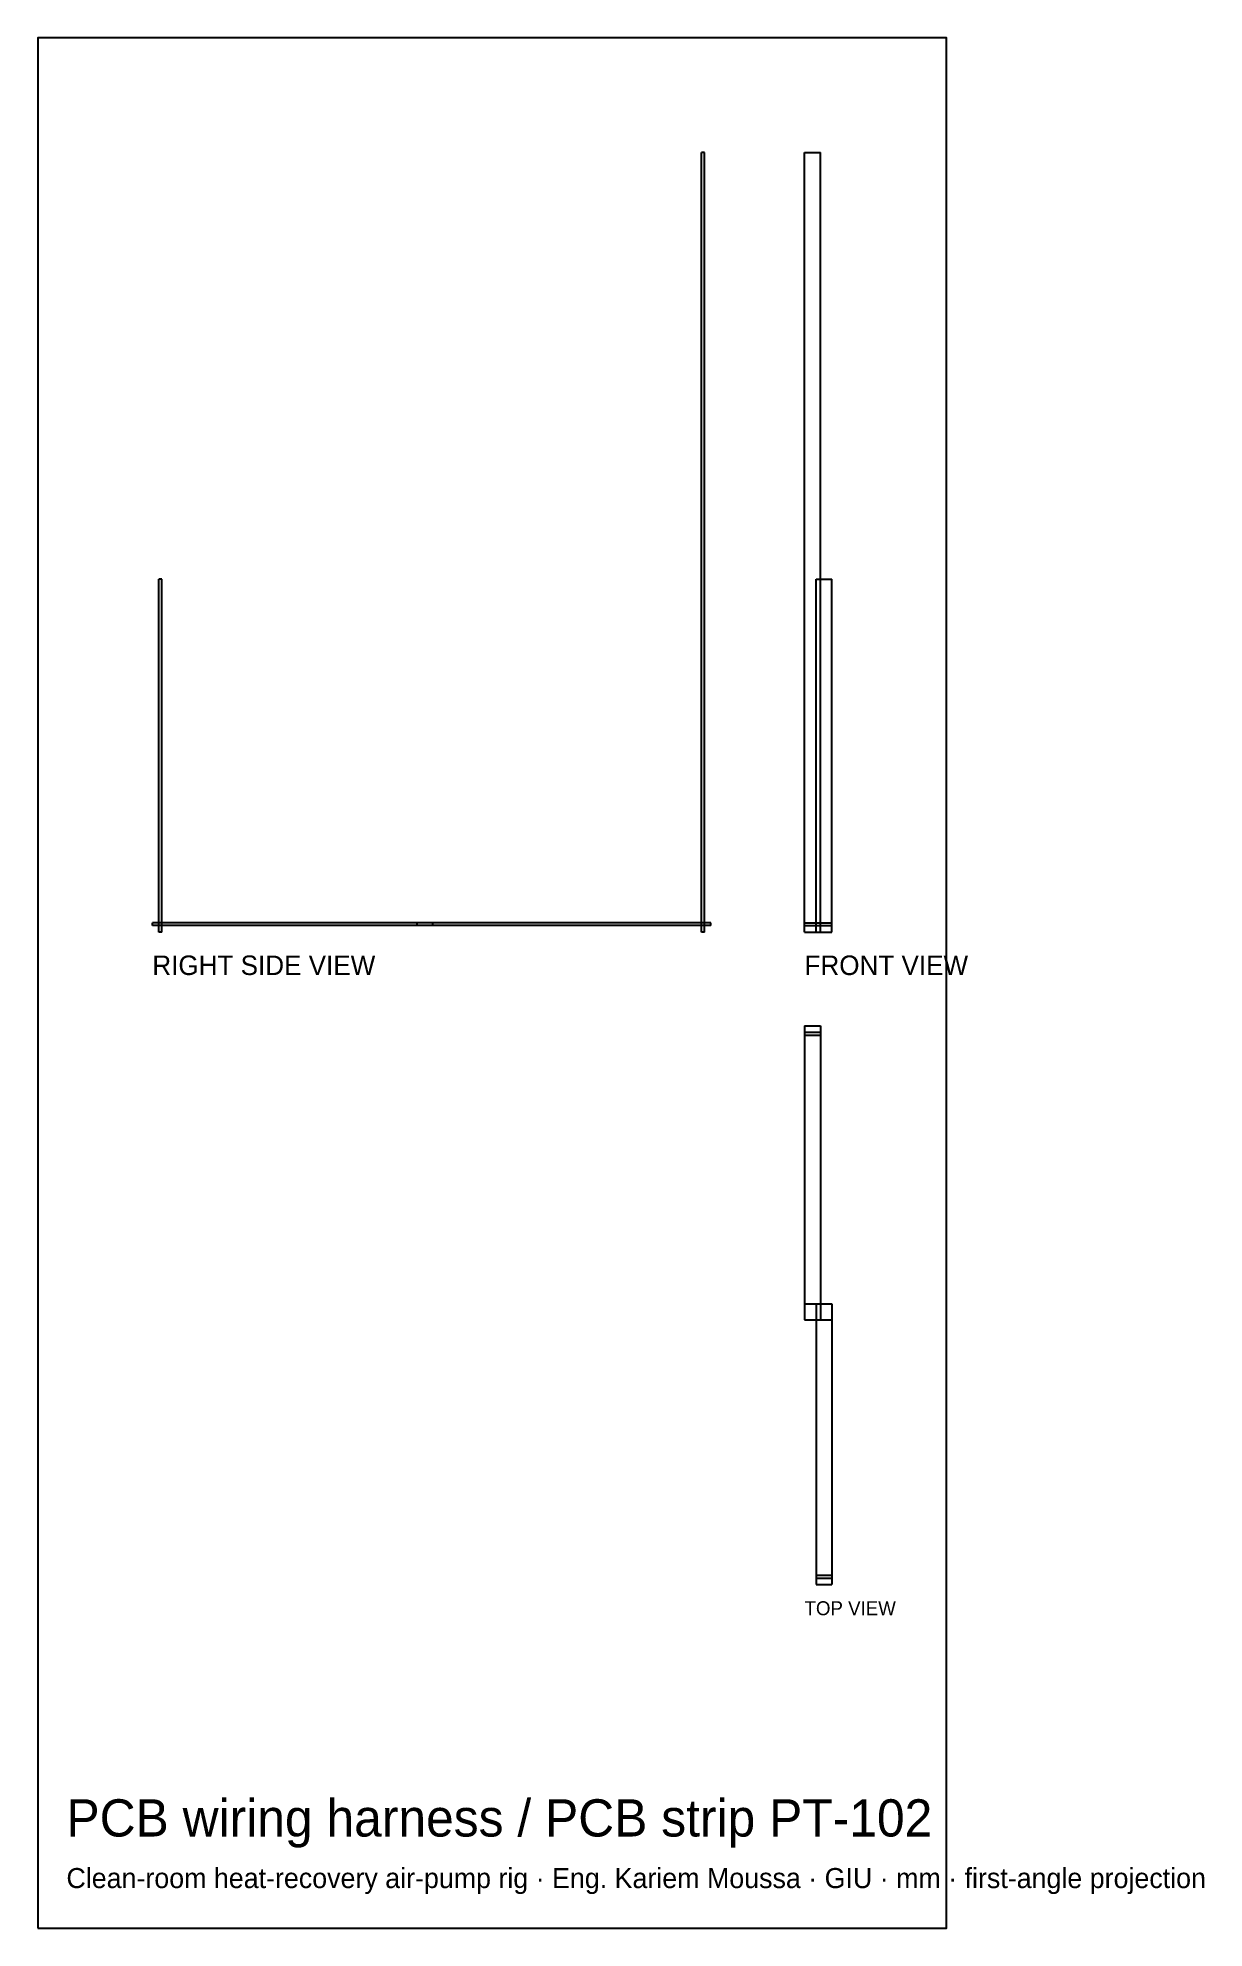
# Model space of a CAD drawing. Header units: millimetres. Extents: x -443 to -38, y -339 to 316.
import ezdxf

# ---------------------------------------------------------------- set-up
doc = ezdxf.new("R2010")
doc.units = ezdxf.units.MM
for name, color, linetype in [('BORDER', 7, 'Continuous'), ('HIDDEN', 8, 'Continuous'), ('TEXT', 5, 'Continuous'), ('VISIBLE', 7, 'Continuous')]:
    doc.layers.add(name, color=color, linetype=linetype)

msp = doc.modelspace()

# ---------------------------------------------------------------- linework, layer by layer
at = {"layer": 'BORDER'}
msp.add_lwpolyline([(-442.8048, -339.2944), (-127.5052, -339.2944), (-127.5052, 316.4948), (-442.8048, 316.4948)], close=True, dxfattribs=at)
at = {"layer": 'HIDDEN'}
for points in [[(-211.46, 276.75), (-212.46, 276.75)], [(-212.46, 6.25), (-212.46, 276.75)], [(-211.46, 6.25), (-211.46, 276.75)], [(-176.75, 276.75), (-171.25, 276.75)], [(-176.75, 6.25), (-176.75, 276.75)], [(-171.25, 6.25), (-171.25, 276.75)], [(-399.81, 128.75), (-400.81, 128.75)], [(-400.81, 6.25), (-400.81, 128.75)], [(-399.81, 6.25), (-399.81, 128.75)], [(-172.75, 128.75), (-167.25, 128.75)], [(-172.75, 6.25), (-172.75, 128.75)], [(-171.25, 6.25), (-171.25, 128.75)], [(-167.25, 6.25), (-167.25, 128.75)], [(-305.71, 9.5), (-403.06, 9.5)], [(-403.06, 8.5), (-403.06, 9.5)], [(-305.71, 8.5), (-403.06, 8.5)], [(-305.71, 9.5), (-311.21, 9.5)], [(-311.21, 8.5), (-311.21, 9.5)], [(-209.21, 9.5), (-311.21, 9.5)], [(-311.21, 8.5), (-311.21, 9.5)], [(-305.71, 9.5), (-311.21, 9.5)], [(-311.21, 8.5), (-311.21, 9.5)], [(-305.71, 8.5), (-311.21, 8.5)], [(-209.21, 8.5), (-311.21, 8.5)], [(-305.71, 8.5), (-311.21, 8.5)], [(-305.71, 8.5), (-305.71, 9.5)], [(-305.71, 8.5), (-305.71, 9.5)], [(-209.21, 8.5), (-209.21, 9.5)], [(-176.75, 9.5), (-171.25, 9.5)], [(-176.75, 8.5), (-176.75, 9.5)], [(-176.75, 9.5), (-167.25, 9.5)], [(-176.75, 8.5), (-176.75, 9.5)], [(-176.75, 8.5), (-171.25, 8.5)], [(-176.75, 8.5), (-167.25, 8.5)], [(-172.75, 9.5), (-171.25, 9.5)], [(-172.75, 9.5), (-167.25, 9.5)], [(-172.75, 9.5), (-167.25, 9.5)], [(-172.75, 8.5), (-172.75, 9.5)], [(-172.75, 8.5), (-171.25, 8.5)], [(-172.75, 8.5), (-167.25, 8.5)], [(-172.75, 8.5), (-167.25, 8.5)], [(-171.25, 8.5), (-171.25, 9.5)], [(-171.25, 8.5), (-171.25, 9.5)], [(-167.25, 8.5), (-167.25, 9.5)], [(-167.25, 8.5), (-167.25, 9.5)], [(-167.25, 8.5), (-167.25, 9.5)], [(-399.81, 6.25), (-400.81, 6.25)], [(-211.46, 6.25), (-212.46, 6.25)], [(-176.75, 6.25), (-171.25, 6.25)], [(-172.75, 6.25), (-171.25, 6.25)], [(-172.75, 6.25), (-167.25, 6.25)], [(-176.75, -26.21), (-171.25, -26.21)], [(-176.75, -26.21), (-176.75, -128.21)], [(-171.25, -26.21), (-171.25, -128.21)], [(-176.75, -28.46), (-171.25, -28.46)], [(-176.75, -28.46), (-176.75, -29.46)], [(-176.75, -29.46), (-171.25, -29.46)], [(-171.25, -28.46), (-171.25, -29.46)], [(-176.75, -122.71), (-167.25, -122.71)], [(-176.75, -122.71), (-176.75, -128.21)], [(-172.75, -122.71), (-167.25, -122.71)], [(-172.75, -122.71), (-172.75, -220.06)], [(-167.25, -122.71), (-167.25, -128.21)], [(-167.25, -122.71), (-167.25, -220.06)], [(-176.75, -128.21), (-171.25, -128.21)], [(-176.75, -128.21), (-167.25, -128.21)], [(-172.75, -216.81), (-167.25, -216.81)], [(-172.75, -216.81), (-172.75, -217.81)], [(-172.75, -217.81), (-167.25, -217.81)], [(-172.75, -220.06), (-167.25, -220.06)], [(-167.25, -216.81), (-167.25, -217.81)]]:
    msp.add_lwpolyline(points, dxfattribs=at)
at = {"layer": 'VISIBLE'}
for points in [[(-211.46, 276.75), (-212.46, 276.75)], [(-212.46, 6.25), (-212.46, 276.75)], [(-211.46, 6.25), (-211.46, 276.75)], [(-176.75, 276.75), (-171.25, 276.75)], [(-176.75, 6.25), (-176.75, 276.75)], [(-171.25, 128.75), (-171.25, 276.75)], [(-399.81, 128.75), (-400.81, 128.75)], [(-400.81, 6.25), (-400.81, 128.75)], [(-399.81, 6.25), (-399.81, 128.75)], [(-172.75, 128.75), (-167.25, 128.75)], [(-172.75, 6.25), (-172.75, 128.75)], [(-167.25, 6.25), (-167.25, 128.75)], [(-305.71, 9.5), (-403.06, 9.5)], [(-403.06, 8.5), (-403.06, 9.5)], [(-305.71, 8.5), (-403.06, 8.5)], [(-305.71, 9.5), (-311.21, 9.5)], [(-311.21, 8.5), (-311.21, 9.5)], [(-305.71, 8.5), (-311.21, 8.5)], [(-209.21, 9.5), (-305.71, 9.5)], [(-305.71, 8.5), (-305.71, 9.5)], [(-305.71, 8.5), (-305.71, 9.5)], [(-209.21, 8.5), (-305.71, 8.5)], [(-209.21, 8.5), (-209.21, 9.5)], [(-176.75, 9.5), (-172.75, 9.5)], [(-176.75, 8.5), (-176.75, 9.5)], [(-176.75, 9.5), (-172.75, 9.5)], [(-176.75, 8.5), (-176.75, 9.5)], [(-176.75, 8.5), (-172.75, 8.5)], [(-176.75, 8.5), (-172.75, 8.5)], [(-172.75, 9.5), (-167.25, 9.5)], [(-172.75, 8.5), (-172.75, 9.5)], [(-172.75, 8.5), (-167.25, 8.5)], [(-167.25, 8.5), (-167.25, 9.5)], [(-399.81, 6.25), (-400.81, 6.25)], [(-211.46, 6.25), (-212.46, 6.25)], [(-176.75, 6.25), (-172.75, 6.25)], [(-172.75, 6.25), (-167.25, 6.25)], [(-176.75, -26.21), (-171.25, -26.21)], [(-176.75, -26.21), (-176.75, -128.21)], [(-171.25, -26.21), (-171.25, -128.21)], [(-176.75, -28.46), (-171.25, -28.46)], [(-176.75, -28.46), (-176.75, -29.46)], [(-176.75, -29.46), (-171.25, -29.46)], [(-171.25, -28.46), (-171.25, -29.46)], [(-176.75, -122.71), (-167.25, -122.71)], [(-176.75, -122.71), (-176.75, -128.21)], [(-172.75, -122.71), (-167.25, -122.71)], [(-172.75, -122.71), (-172.75, -220.06)], [(-167.25, -122.71), (-167.25, -128.21)], [(-167.25, -122.71), (-167.25, -220.06)], [(-176.75, -128.21), (-171.25, -128.21)], [(-176.75, -128.21), (-167.25, -128.21)], [(-172.75, -216.81), (-167.25, -216.81)], [(-172.75, -216.81), (-172.75, -217.81)], [(-172.75, -217.81), (-167.25, -217.81)], [(-172.75, -220.06), (-167.25, -220.06)], [(-167.25, -216.81), (-167.25, -217.81)]]:
    msp.add_lwpolyline(points, dxfattribs=at)

# ---------------------------------------------------------------- texts
at = {"layer": 'TEXT'}
for s, height, p in [('RIGHT SIDE VIEW', 6.7625, (-403.06, -8.6275)), ('FRONT VIEW', 6.7625, (-176.75, -8.6275)), ('TOP VIEW', 4.84625, (-176.75, -230.7218)), ('PCB wiring harness / PCB strip PT-102', 12.91706, (-432.8686, -307.4986)), ('Clean-room heat-recovery air-pump rig · Eng. Kariem Moussa · GIU · mm · first-angle projection', 6.95534, (-432.8686, -325.3837))]:
    msp.add_text(s, height=height, dxfattribs=at).set_placement(p)

doc.saveas('drawing.dxf')
